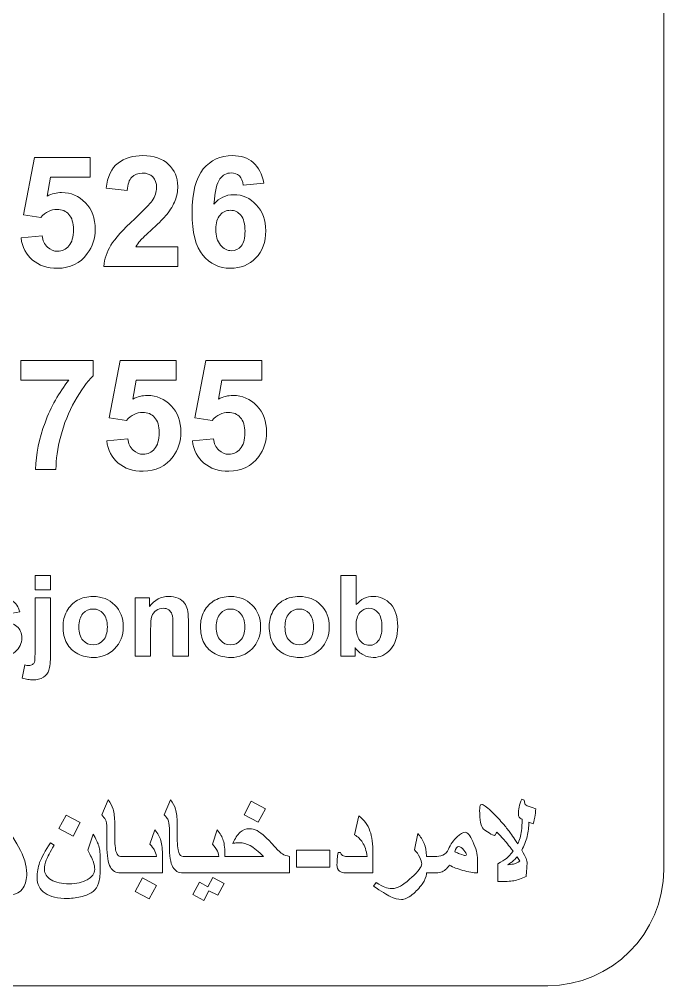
# Model space of a CAD drawing. Header units: millimetres. Extents: x -171.7 to -121.7, y -138.5 to -88.5.
# Drawn here: x -138.34 to -121.66, y -138.5 to -113.5 of the extents above; entities that cross this region are included whole.
import ezdxf

# ---------------------------------------------------------------- set-up
doc = ezdxf.new("R2010")
doc.units = ezdxf.units.MM
doc.header["$MEASUREMENT"] = 0
doc.layers.add('Layer 1', color=7, linetype='Continuous')

msp = doc.modelspace()

# ---------------------------------------------------------------- linework, layer by layer
at = {"layer": 'Layer 1', "color": 250, "lineweight": 18}
msp.add_open_spline([(-168.6577, -88.5016), (-168.6577, -88.5016), (-124.6578, -88.5016), (-124.6578, -88.5016), (-123.0078, -88.5016), (-121.6578, -89.8517), (-121.6578, -91.5016), (-121.6578, -91.5016), (-121.6578, -135.5016), (-121.6578, -135.5016), (-121.6578, -137.1515), (-123.0078, -138.5016), (-124.6578, -138.5016), (-124.6578, -138.5016), (-168.6577, -138.5016), (-168.6577, -138.5016), (-170.3078, -138.5016), (-171.6578, -137.1515), (-171.6578, -135.5016), (-171.6578, -135.5016), (-171.6578, -91.5016), (-171.6578, -91.5016), (-171.6578, -89.8517), (-170.3078, -88.5016), (-168.6577, -88.5016)], degree=3, knots=[0, 0, 0, 0, 0.125, 0.125, 0.125, 0.25, 0.25, 0.25, 0.375, 0.375, 0.375, 0.5, 0.5, 0.5, 0.625, 0.625, 0.625, 0.75, 0.75, 0.75, 0.875, 0.875, 0.875, 1, 1, 1, 1], dxfattribs=at)
at = {"layer": 'Layer 1', "color": 250, "lineweight": 9}
for points, knots in [([(-138.2936, -119.158), (-138.2936, -119.158), (-137.7487, -119.1017), (-137.7487, -119.1017), (-137.7331, -119.2249), (-137.6869, -119.3227), (-137.6103, -119.395), (-137.5336, -119.4668), (-137.4453, -119.5029), (-137.3455, -119.5029), (-137.2314, -119.5028), (-137.1348, -119.4564), (-137.0556, -119.3637), (-136.9764, -119.2707), (-136.9367, -119.1308), (-136.9367, -118.9441), (-136.9367, -118.7686), (-136.976, -118.6375), (-137.0544, -118.5499), (-137.1329, -118.4619), (-137.2351, -118.4184), (-137.3611, -118.4184), (-137.518, -118.4184), (-137.659, -118.4878), (-137.7836, -118.6265), (-137.7836, -118.6265), (-138.2275, -118.5622), (-138.2275, -118.5622), (-138.2275, -118.5622), (-137.9471, -117.0766), (-137.9471, -117.0766), (-137.9471, -117.0766), (-136.5003, -117.0766), (-136.5003, -117.0766), (-136.5003, -117.0766), (-136.5003, -117.589), (-136.5003, -117.589), (-136.5003, -117.589), (-137.5326, -117.589), (-137.5326, -117.589), (-137.5326, -117.589), (-137.618, -118.0735), (-137.618, -118.0735), (-137.4962, -118.0126), (-137.3716, -117.982), (-137.2441, -117.982), (-137.0014, -117.982), (-136.7957, -118.0703), (-136.6268, -118.2469), (-136.4583, -118.4234), (-136.3739, -118.6527), (-136.3739, -118.9343), (-136.3739, -119.1693), (-136.4419, -119.379), (-136.5782, -119.5631), (-136.7638, -119.8149), (-137.0217, -119.9411), (-137.3513, -119.9411), (-137.615, -119.9411), (-137.8297, -119.8702), (-137.9957, -119.7288), (-138.1621, -119.5871), (-138.2614, -119.3971), (-138.2936, -119.158)], [0, 0, 0, 0, 0.047619, 0.047619, 0.047619, 0.0952381, 0.0952381, 0.0952381, 0.1428571, 0.1428571, 0.1428571, 0.1904762, 0.1904762, 0.1904762, 0.2380952, 0.2380952, 0.2380952, 0.2857143, 0.2857143, 0.2857143, 0.3333333, 0.3333333, 0.3333333, 0.3809524, 0.3809524, 0.3809524, 0.4285714, 0.4285714, 0.4285714, 0.4761905, 0.4761905, 0.4761905, 0.5238095, 0.5238095, 0.5238095, 0.5714286, 0.5714286, 0.5714286, 0.6190476, 0.6190476, 0.6190476, 0.6666667, 0.6666667, 0.6666667, 0.7142857, 0.7142857, 0.7142857, 0.7619048, 0.7619048, 0.7619048, 0.8095238, 0.8095238, 0.8095238, 0.8571429, 0.8571429, 0.8571429, 0.9047619, 0.9047619, 0.9047619, 0.952381, 0.952381, 0.952381, 1, 1, 1, 1]), ([(-134.2356, -119.384), (-134.2356, -119.384), (-134.2356, -119.8923), (-134.2356, -119.8923), (-134.2356, -119.8923), (-136.1538, -119.8923), (-136.1538, -119.8923), (-136.1331, -119.7001), (-136.0706, -119.5181), (-135.9667, -119.3463), (-135.8628, -119.1741), (-135.6579, -118.9459), (-135.3513, -118.6618), (-135.1049, -118.4318), (-134.9534, -118.2763), (-134.8978, -118.1942), (-134.8226, -118.0815), (-134.7849, -117.9697), (-134.7849, -117.8596), (-134.7849, -117.7375), (-134.8176, -117.6438), (-134.8833, -117.5781), (-134.9487, -117.5126), (-135.0391, -117.4796), (-135.1547, -117.4796), (-135.2691, -117.4796), (-135.3599, -117.5141), (-135.4275, -117.5827), (-135.4947, -117.6518), (-135.5339, -117.7659), (-135.5442, -117.9258), (-135.5442, -117.9258), (-136.0895, -117.8713), (-136.0895, -117.8713), (-136.0571, -117.5701), (-135.9551, -117.3539), (-135.7836, -117.2227), (-135.6125, -117.0916), (-135.3981, -117.0261), (-135.1413, -117.0261), (-134.8593, -117.0261), (-134.6381, -117.1021), (-134.4772, -117.254), (-134.3161, -117.4058), (-134.2356, -117.5948), (-134.2356, -117.8203), (-134.2356, -117.949), (-134.2588, -118.0714), (-134.3049, -118.1877), (-134.351, -118.3035), (-134.4241, -118.4252), (-134.524, -118.5528), (-134.5901, -118.6371), (-134.7097, -118.7584), (-134.8822, -118.9169), (-135.0547, -119.0753), (-135.1642, -119.1802), (-135.2103, -119.2322), (-135.2564, -119.2841), (-135.2938, -119.3347), (-135.3222, -119.384), (-135.3222, -119.384), (-134.2356, -119.384), (-134.2356, -119.384)], [0, 0, 0, 0, 0.047619, 0.047619, 0.047619, 0.0952381, 0.0952381, 0.0952381, 0.1428571, 0.1428571, 0.1428571, 0.1904762, 0.1904762, 0.1904762, 0.2380952, 0.2380952, 0.2380952, 0.2857143, 0.2857143, 0.2857143, 0.3333333, 0.3333333, 0.3333333, 0.3809524, 0.3809524, 0.3809524, 0.4285714, 0.4285714, 0.4285714, 0.4761905, 0.4761905, 0.4761905, 0.5238095, 0.5238095, 0.5238095, 0.5714286, 0.5714286, 0.5714286, 0.6190476, 0.6190476, 0.6190476, 0.6666667, 0.6666667, 0.6666667, 0.7142857, 0.7142857, 0.7142857, 0.7619048, 0.7619048, 0.7619048, 0.8095238, 0.8095238, 0.8095238, 0.8571429, 0.8571429, 0.8571429, 0.9047619, 0.9047619, 0.9047619, 0.952381, 0.952381, 0.952381, 1, 1, 1, 1]), ([(-132.0116, -117.7368), (-132.0116, -117.7368), (-132.5414, -117.7953), (-132.5414, -117.7953), (-132.5545, -117.6863), (-132.5883, -117.6056), (-132.6427, -117.5537), (-132.6973, -117.5017), (-132.7681, -117.4759), (-132.855, -117.4759), (-132.9705, -117.4759), (-133.0683, -117.5279), (-133.1481, -117.6315), (-133.2277, -117.7353), (-133.2782, -117.9515), (-133.2989, -118.2799), (-133.1626, -118.119), (-132.9934, -118.0387), (-132.7907, -118.0387), (-132.5621, -118.0387), (-132.3665, -118.1255), (-132.2036, -118.2995), (-132.0407, -118.4736), (-131.9596, -118.6981), (-131.9596, -118.9732), (-131.9595, -119.2653), (-132.0447, -119.4995), (-132.2163, -119.6762), (-132.3877, -119.8527), (-132.6075, -119.9411), (-132.8764, -119.9411), (-133.1645, -119.9411), (-133.4014, -119.8291), (-133.587, -119.605), (-133.7727, -119.3812), (-133.8656, -119.0142), (-133.8656, -118.5041), (-133.8656, -117.9809), (-133.769, -117.6038), (-133.5754, -117.3728), (-133.3821, -117.1417), (-133.1307, -117.0261), (-132.8219, -117.0261), (-132.605, -117.0261), (-132.4255, -117.0869), (-132.2835, -117.2083), (-132.1415, -117.3295), (-132.051, -117.5057), (-132.0116, -117.7368)], [0, 0, 0, 0, 0.0625, 0.0625, 0.0625, 0.125, 0.125, 0.125, 0.1875, 0.1875, 0.1875, 0.25, 0.25, 0.25, 0.3125, 0.3125, 0.3125, 0.375, 0.375, 0.375, 0.4375, 0.4375, 0.4375, 0.5, 0.5, 0.5, 0.5625, 0.5625, 0.5625, 0.625, 0.625, 0.625, 0.6875, 0.6875, 0.6875, 0.75, 0.75, 0.75, 0.8125, 0.8125, 0.8125, 0.875, 0.875, 0.875, 0.9375, 0.9375, 0.9375, 1, 1, 1, 1]), ([(-133.2521, -118.9303), (-133.2521, -119.1083), (-133.2114, -119.2456), (-133.1296, -119.3423), (-133.0479, -119.4389), (-132.9541, -119.4872), (-132.8491, -119.4872), (-132.7478, -119.4872), (-132.6635, -119.4476), (-132.5959, -119.3684), (-132.5283, -119.2892), (-132.4949, -119.1595), (-132.4949, -118.979), (-132.4949, -118.7933), (-132.5313, -118.6574), (-132.6039, -118.571), (-132.6766, -118.4848), (-132.7674, -118.4417), (-132.8764, -118.4417), (-132.9814, -118.4416), (-133.0704, -118.483), (-133.1431, -118.5652), (-133.2157, -118.6476), (-133.2521, -118.7693), (-133.2521, -118.9303)], [0, 0, 0, 0, 0.125, 0.125, 0.125, 0.25, 0.25, 0.25, 0.375, 0.375, 0.375, 0.5, 0.5, 0.5, 0.625, 0.625, 0.625, 0.75, 0.75, 0.75, 0.875, 0.875, 0.875, 1, 1, 1, 1]), ([(-138.3017, -122.8362), (-138.3017, -122.8362), (-138.3017, -122.328), (-138.3017, -122.328), (-138.3017, -122.328), (-136.4303, -122.328), (-136.4303, -122.328), (-136.4303, -122.328), (-136.4303, -122.725), (-136.4303, -122.725), (-136.5847, -122.8769), (-136.7421, -123.0953), (-136.9015, -123.3794), (-137.0614, -123.6638), (-137.1831, -123.9657), (-137.2666, -124.2858), (-137.3505, -124.6058), (-137.3916, -124.8918), (-137.3902, -125.1436), (-137.3902, -125.1436), (-137.918, -125.1436), (-137.918, -125.1436), (-137.9089, -124.749), (-137.8276, -124.3465), (-137.6736, -123.9363), (-137.5198, -123.5262), (-137.3143, -123.1595), (-137.0574, -122.8362), (-137.0574, -122.8362), (-138.3017, -122.8362), (-138.3017, -122.8362)], [0, 0, 0, 0, 0.1, 0.1, 0.1, 0.2, 0.2, 0.2, 0.3, 0.3, 0.3, 0.4, 0.4, 0.4, 0.5, 0.5, 0.5, 0.6, 0.6, 0.6, 0.7, 0.7, 0.7, 0.8, 0.8, 0.8, 0.9, 0.9, 0.9, 1, 1, 1, 1]), ([(-136.0757, -124.4094), (-136.0757, -124.4094), (-135.5307, -124.353), (-135.5307, -124.353), (-135.5151, -124.4762), (-135.469, -124.5739), (-135.3923, -124.6462), (-135.3156, -124.7181), (-135.2274, -124.7541), (-135.1274, -124.7541), (-135.0134, -124.7541), (-134.9167, -124.7076), (-134.8375, -124.6149), (-134.7583, -124.5219), (-134.7188, -124.3821), (-134.7188, -124.1953), (-134.7188, -124.0198), (-134.758, -123.8887), (-134.8364, -123.8011), (-134.9149, -123.7133), (-135.017, -123.6696), (-135.143, -123.6696), (-135.3, -123.6696), (-135.4409, -123.739), (-135.5656, -123.8778), (-135.5656, -123.8778), (-136.0095, -123.8134), (-136.0095, -123.8134), (-136.0095, -123.8134), (-135.729, -122.328), (-135.729, -122.328), (-135.729, -122.328), (-134.2824, -122.328), (-134.2824, -122.328), (-134.2824, -122.328), (-134.2824, -122.8402), (-134.2824, -122.8402), (-134.2824, -122.8402), (-135.3146, -122.8402), (-135.3146, -122.8402), (-135.3146, -122.8402), (-135.3999, -123.3249), (-135.3999, -123.3249), (-135.2782, -123.2638), (-135.1537, -123.2333), (-135.0261, -123.2333), (-134.7834, -123.2333), (-134.5778, -123.3216), (-134.4088, -123.4981), (-134.2403, -123.6748), (-134.1559, -123.9039), (-134.1559, -124.1855), (-134.1559, -124.4205), (-134.2238, -124.6302), (-134.3601, -124.8144), (-134.5458, -125.0662), (-134.8038, -125.1923), (-135.1333, -125.1923), (-135.3971, -125.1923), (-135.6118, -125.1214), (-135.7778, -124.9801), (-135.9442, -124.8384), (-136.0434, -124.6484), (-136.0757, -124.4094)], [0, 0, 0, 0, 0.047619, 0.047619, 0.047619, 0.0952381, 0.0952381, 0.0952381, 0.1428571, 0.1428571, 0.1428571, 0.1904762, 0.1904762, 0.1904762, 0.2380952, 0.2380952, 0.2380952, 0.2857143, 0.2857143, 0.2857143, 0.3333333, 0.3333333, 0.3333333, 0.3809524, 0.3809524, 0.3809524, 0.4285714, 0.4285714, 0.4285714, 0.4761905, 0.4761905, 0.4761905, 0.5238095, 0.5238095, 0.5238095, 0.5714286, 0.5714286, 0.5714286, 0.6190476, 0.6190476, 0.6190476, 0.6666667, 0.6666667, 0.6666667, 0.7142857, 0.7142857, 0.7142857, 0.7619048, 0.7619048, 0.7619048, 0.8095238, 0.8095238, 0.8095238, 0.8571429, 0.8571429, 0.8571429, 0.9047619, 0.9047619, 0.9047619, 0.952381, 0.952381, 0.952381, 1, 1, 1, 1]), ([(-133.8577, -124.4094), (-133.8577, -124.4094), (-133.3127, -124.353), (-133.3127, -124.353), (-133.2971, -124.4762), (-133.251, -124.5739), (-133.1742, -124.6462), (-133.0977, -124.7181), (-133.0094, -124.7541), (-132.9094, -124.7541), (-132.7953, -124.7541), (-132.6987, -124.7076), (-132.6195, -124.6149), (-132.5403, -124.5219), (-132.5007, -124.3821), (-132.5007, -124.1953), (-132.5007, -124.0198), (-132.54, -123.8887), (-132.6185, -123.8011), (-132.6969, -123.7133), (-132.799, -123.6696), (-132.925, -123.6696), (-133.0821, -123.6696), (-133.223, -123.739), (-133.3476, -123.8778), (-133.3476, -123.8778), (-133.7916, -123.8134), (-133.7916, -123.8134), (-133.7916, -123.8134), (-133.5111, -122.328), (-133.5111, -122.328), (-133.5111, -122.328), (-132.0644, -122.328), (-132.0644, -122.328), (-132.0644, -122.328), (-132.0644, -122.8402), (-132.0644, -122.8402), (-132.0644, -122.8402), (-133.0966, -122.8402), (-133.0966, -122.8402), (-133.0966, -122.8402), (-133.1819, -123.3249), (-133.1819, -123.3249), (-133.0602, -123.2638), (-132.9356, -123.2333), (-132.8081, -123.2333), (-132.5653, -123.2333), (-132.3598, -123.3216), (-132.191, -123.4981), (-132.0224, -123.6748), (-131.938, -123.9039), (-131.938, -124.1855), (-131.938, -124.4205), (-132.0061, -124.6302), (-132.1422, -124.8144), (-132.3278, -125.0662), (-132.5858, -125.1923), (-132.9152, -125.1923), (-133.179, -125.1923), (-133.3938, -125.1214), (-133.5598, -124.9801), (-133.7262, -124.8384), (-133.8253, -124.6484), (-133.8577, -124.4094)], [0, 0, 0, 0, 0.047619, 0.047619, 0.047619, 0.0952381, 0.0952381, 0.0952381, 0.1428571, 0.1428571, 0.1428571, 0.1904762, 0.1904762, 0.1904762, 0.2380952, 0.2380952, 0.2380952, 0.2857143, 0.2857143, 0.2857143, 0.3333333, 0.3333333, 0.3333333, 0.3809524, 0.3809524, 0.3809524, 0.4285714, 0.4285714, 0.4285714, 0.4761905, 0.4761905, 0.4761905, 0.5238095, 0.5238095, 0.5238095, 0.5714286, 0.5714286, 0.5714286, 0.6190476, 0.6190476, 0.6190476, 0.6666667, 0.6666667, 0.6666667, 0.7142857, 0.7142857, 0.7142857, 0.7619048, 0.7619048, 0.7619048, 0.8095238, 0.8095238, 0.8095238, 0.8571429, 0.8571429, 0.8571429, 0.9047619, 0.9047619, 0.9047619, 0.952381, 0.952381, 0.952381, 1, 1, 1, 1]), ([(-137.9322, -128.2624), (-137.9322, -128.2624), (-137.9322, -127.8923), (-137.9322, -127.8923), (-137.9322, -127.8923), (-137.5329, -127.8923), (-137.5329, -127.8923), (-137.5329, -127.8923), (-137.5329, -128.2624), (-137.5329, -128.2624), (-137.5329, -128.2624), (-137.9322, -128.2624), (-137.9322, -128.2624)], [0, 0, 0, 0, 0.25, 0.25, 0.25, 0.5, 0.5, 0.5, 0.75, 0.75, 0.75, 1, 1, 1, 1]), ([(-130.0178, -129.977), (-130.0178, -129.977), (-130.0178, -127.8923), (-130.0178, -127.8923), (-130.0178, -127.8923), (-129.618, -127.8923), (-129.618, -127.8923), (-129.618, -127.8923), (-129.618, -128.6429), (-129.618, -128.6429), (-129.4947, -128.5029), (-129.3487, -128.433), (-129.18, -128.433), (-128.9962, -128.433), (-128.8441, -128.4994), (-128.7237, -128.6325), (-128.6036, -128.7657), (-128.5431, -128.957), (-128.5431, -129.2066), (-128.5431, -129.4644), (-128.605, -129.6624), (-128.7273, -129.8018), (-128.8505, -129.9409), (-128.9994, -130.0109), (-129.1746, -130.0109), (-129.2607, -130.0109), (-129.3456, -129.9891), (-129.4301, -129.9463), (-129.5136, -129.903), (-129.5859, -129.8393), (-129.6468, -129.7549), (-129.6468, -129.7549), (-129.6467, -129.977), (-129.6467, -129.977), (-129.6467, -129.977), (-130.0178, -129.977), (-130.0178, -129.977)], [0, 0, 0, 0, 0.0833333, 0.0833333, 0.0833333, 0.1666667, 0.1666667, 0.1666667, 0.25, 0.25, 0.25, 0.3333333, 0.3333333, 0.3333333, 0.4166667, 0.4166667, 0.4166667, 0.5, 0.5, 0.5, 0.5833333, 0.5833333, 0.5833333, 0.6666667, 0.6666667, 0.6666667, 0.75, 0.75, 0.75, 0.8333333, 0.8333333, 0.8333333, 0.9166667, 0.9166667, 0.9166667, 1, 1, 1, 1]), ([(-139.6841, -129.546), (-139.6841, -129.546), (-139.2831, -129.4851), (-139.2831, -129.4851), (-139.2663, -129.5626), (-139.2315, -129.6213), (-139.1796, -129.6615), (-139.1275, -129.7022), (-139.0543, -129.7224), (-138.9604, -129.7224), (-138.8573, -129.7224), (-138.7794, -129.7035), (-138.7273, -129.6656), (-138.6925, -129.639), (-138.6749, -129.6033), (-138.6749, -129.559), (-138.6749, -129.5283), (-138.6841, -129.5035), (-138.703, -129.4837), (-138.723, -129.4647), (-138.7679, -129.4471), (-138.8371, -129.4308), (-139.1592, -129.3596), (-139.3633, -129.2951), (-139.4496, -129.2359), (-139.5691, -129.1543), (-139.6286, -129.0409), (-139.6286, -128.8961), (-139.6286, -128.7657), (-139.5771, -128.6556), (-139.4739, -128.5667), (-139.3703, -128.4772), (-139.2104, -128.433), (-138.993, -128.433), (-138.7868, -128.433), (-138.633, -128.4665), (-138.5325, -128.5337), (-138.4319, -128.6009), (-138.3628, -128.7002), (-138.3249, -128.832), (-138.3249, -128.832), (-138.7017, -128.902), (-138.7017, -128.902), (-138.718, -128.8432), (-138.7484, -128.7982), (-138.7935, -128.767), (-138.8384, -128.7359), (-138.9027, -128.7197), (-138.986, -128.7197), (-139.0914, -128.7197), (-139.1668, -128.735), (-139.2122, -128.7638), (-139.2425, -128.785), (-139.2575, -128.8116), (-139.2575, -128.845), (-139.2575, -128.8736), (-139.2443, -128.8979), (-139.2178, -128.9177), (-139.1817, -128.9439), (-139.0574, -128.9814), (-138.8445, -129.0302), (-138.6321, -129.078), (-138.4831, -129.1375), (-138.3989, -129.2075), (-138.3156, -129.2789), (-138.2738, -129.3776), (-138.2738, -129.5049), (-138.2738, -129.6431), (-138.3315, -129.7622), (-138.4474, -129.862), (-138.5629, -129.9613), (-138.734, -130.0109), (-138.9604, -130.0109), (-139.1663, -130.0109), (-139.3289, -129.9693), (-139.4489, -129.8858), (-139.5686, -129.8024), (-139.6472, -129.689), (-139.6841, -129.546)], [0, 0, 0, 0, 0.0384615, 0.0384615, 0.0384615, 0.0769231, 0.0769231, 0.0769231, 0.1153846, 0.1153846, 0.1153846, 0.1538462, 0.1538462, 0.1538462, 0.1923077, 0.1923077, 0.1923077, 0.2307692, 0.2307692, 0.2307692, 0.2692308, 0.2692308, 0.2692308, 0.3076923, 0.3076923, 0.3076923, 0.3461538, 0.3461538, 0.3461538, 0.3846154, 0.3846154, 0.3846154, 0.4230769, 0.4230769, 0.4230769, 0.4615385, 0.4615385, 0.4615385, 0.5, 0.5, 0.5, 0.5384615, 0.5384615, 0.5384615, 0.5769231, 0.5769231, 0.5769231, 0.6153846, 0.6153846, 0.6153846, 0.6538462, 0.6538462, 0.6538462, 0.6923077, 0.6923077, 0.6923077, 0.7307692, 0.7307692, 0.7307692, 0.7692308, 0.7692308, 0.7692308, 0.8076923, 0.8076923, 0.8076923, 0.8461538, 0.8461538, 0.8461538, 0.8846154, 0.8846154, 0.8846154, 0.9230769, 0.9230769, 0.9230769, 0.9615385, 0.9615385, 0.9615385, 1, 1, 1, 1]), ([(-137.5329, -128.4669), (-137.5329, -128.4669), (-137.5329, -129.93), (-137.5329, -129.93), (-137.5329, -130.1223), (-137.5452, -130.2582), (-137.5704, -130.3371), (-137.5955, -130.4162), (-137.644, -130.4784), (-137.7154, -130.5226), (-137.7871, -130.5673), (-137.8785, -130.5894), (-137.989, -130.5894), (-138.0292, -130.5894), (-138.0719, -130.5858), (-138.1177, -130.579), (-138.1635, -130.5719), (-138.2134, -130.561), (-138.2663, -130.5471), (-138.2663, -130.5471), (-138.1967, -130.2053), (-138.1967, -130.2053), (-138.1777, -130.2094), (-138.1601, -130.2126), (-138.1433, -130.2148), (-138.1271, -130.2175), (-138.1116, -130.2184), (-138.0971, -130.2184), (-138.0564, -130.2184), (-138.0231, -130.2094), (-137.9971, -130.1923), (-137.971, -130.1746), (-137.9538, -130.1534), (-137.945, -130.1286), (-137.9366, -130.1043), (-137.9322, -130.0302), (-137.9322, -129.907), (-137.9322, -129.907), (-137.9322, -128.4669), (-137.9322, -128.4669), (-137.9322, -128.4669), (-137.5329, -128.4669), (-137.5329, -128.4669)], [0, 0, 0, 0, 0.0714286, 0.0714286, 0.0714286, 0.1428571, 0.1428571, 0.1428571, 0.2142857, 0.2142857, 0.2142857, 0.2857143, 0.2857143, 0.2857143, 0.3571429, 0.3571429, 0.3571429, 0.4285714, 0.4285714, 0.4285714, 0.5, 0.5, 0.5, 0.5714286, 0.5714286, 0.5714286, 0.6428571, 0.6428571, 0.6428571, 0.7142857, 0.7142857, 0.7142857, 0.7857143, 0.7857143, 0.7857143, 0.8571429, 0.8571429, 0.8571429, 0.9285714, 0.9285714, 0.9285714, 1, 1, 1, 1]), ([(-137.2072, -129.2007), (-137.2072, -129.068), (-137.1746, -128.9395), (-137.1094, -128.8148), (-137.0441, -128.6911), (-136.9511, -128.5965), (-136.8312, -128.5305), (-136.7114, -128.4655), (-136.5774, -128.433), (-136.4298, -128.433), (-136.2014, -128.433), (-136.0141, -128.507), (-135.8683, -128.6556), (-135.7223, -128.8036), (-135.6491, -128.9909), (-135.6491, -129.2175), (-135.6491, -129.4462), (-135.7228, -129.6353), (-135.8705, -129.7856), (-136.0176, -129.9359), (-136.2032, -130.0109), (-136.4267, -130.0109), (-136.565, -130.0109), (-136.6973, -129.9793), (-136.8229, -129.9174), (-136.9484, -129.8547), (-137.0441, -129.7631), (-137.1094, -129.6417), (-137.1746, -129.5212), (-137.2072, -129.374), (-137.2072, -129.2007)], [0, 0, 0, 0, 0.1, 0.1, 0.1, 0.2, 0.2, 0.2, 0.3, 0.3, 0.3, 0.4, 0.4, 0.4, 0.5, 0.5, 0.5, 0.6, 0.6, 0.6, 0.7, 0.7, 0.7, 0.8, 0.8, 0.8, 0.9, 0.9, 0.9, 1, 1, 1, 1]), ([(-133.9629, -129.977), (-133.9629, -129.977), (-134.3623, -129.977), (-134.3623, -129.977), (-134.3623, -129.977), (-134.3623, -129.2066), (-134.3623, -129.2066), (-134.3623, -129.0432), (-134.3706, -128.9377), (-134.3878, -128.8898), (-134.405, -128.842), (-134.4328, -128.8049), (-134.4711, -128.7783), (-134.5094, -128.7516), (-134.5557, -128.7381), (-134.6094, -128.7381), (-134.6786, -128.7381), (-134.7408, -128.757), (-134.796, -128.795), (-134.851, -128.8329), (-134.8884, -128.8834), (-134.9088, -128.9457), (-134.9294, -129.0084), (-134.9396, -129.1244), (-134.9396, -129.2928), (-134.9396, -129.2928), (-134.9396, -129.977), (-134.9396, -129.977), (-134.9396, -129.977), (-135.3389, -129.977), (-135.3389, -129.977), (-135.3389, -129.977), (-135.3389, -128.4669), (-135.3389, -128.4669), (-135.3389, -128.4669), (-134.9678, -128.4669), (-134.9678, -128.4669), (-134.9678, -128.4669), (-134.9678, -128.6884), (-134.9678, -128.6884), (-134.836, -128.5179), (-134.6703, -128.433), (-134.4702, -128.433), (-134.3821, -128.433), (-134.3014, -128.4488), (-134.2287, -128.4804), (-134.1555, -128.512), (-134.1004, -128.5526), (-134.063, -128.6022), (-134.0255, -128.651), (-133.9994, -128.707), (-133.985, -128.7697), (-133.9699, -128.832), (-133.9629, -128.9218), (-133.9629, -129.0382), (-133.9629, -129.0382), (-133.9629, -129.977), (-133.9629, -129.977)], [0, 0, 0, 0, 0.0526316, 0.0526316, 0.0526316, 0.1052632, 0.1052632, 0.1052632, 0.1578947, 0.1578947, 0.1578947, 0.2105263, 0.2105263, 0.2105263, 0.2631579, 0.2631579, 0.2631579, 0.3157895, 0.3157895, 0.3157895, 0.3684211, 0.3684211, 0.3684211, 0.4210526, 0.4210526, 0.4210526, 0.4736842, 0.4736842, 0.4736842, 0.5263158, 0.5263158, 0.5263158, 0.5789474, 0.5789474, 0.5789474, 0.6315789, 0.6315789, 0.6315789, 0.6842105, 0.6842105, 0.6842105, 0.7368421, 0.7368421, 0.7368421, 0.7894737, 0.7894737, 0.7894737, 0.8421053, 0.8421053, 0.8421053, 0.8947368, 0.8947368, 0.8947368, 0.9473684, 0.9473684, 0.9473684, 1, 1, 1, 1]), ([(-133.6499, -129.2007), (-133.6499, -129.068), (-133.6174, -128.9395), (-133.5522, -128.8148), (-133.4869, -128.6911), (-133.3939, -128.5965), (-133.2741, -128.5305), (-133.1542, -128.4655), (-133.0201, -128.433), (-132.8725, -128.433), (-132.6442, -128.433), (-132.457, -128.507), (-132.311, -128.6556), (-132.1651, -128.8036), (-132.092, -128.9909), (-132.092, -129.2175), (-132.092, -129.4462), (-132.1655, -129.6353), (-132.3132, -129.7856), (-132.4604, -129.9359), (-132.6459, -130.0109), (-132.8694, -130.0109), (-133.0078, -130.0109), (-133.1401, -129.9793), (-133.2656, -129.9174), (-133.3912, -129.8547), (-133.4869, -129.7631), (-133.5522, -129.6417), (-133.6173, -129.5212), (-133.6499, -129.374), (-133.6499, -129.2007)], [0, 0, 0, 0, 0.1, 0.1, 0.1, 0.2, 0.2, 0.2, 0.3, 0.3, 0.3, 0.4, 0.4, 0.4, 0.5, 0.5, 0.5, 0.6, 0.6, 0.6, 0.7, 0.7, 0.7, 0.8, 0.8, 0.8, 0.9, 0.9, 0.9, 1, 1, 1, 1]), ([(-131.8712, -129.2007), (-131.8712, -129.068), (-131.8385, -128.9395), (-131.7733, -128.8148), (-131.708, -128.6911), (-131.615, -128.5965), (-131.4952, -128.5305), (-131.3753, -128.4655), (-131.2413, -128.433), (-131.0937, -128.433), (-130.8653, -128.433), (-130.678, -128.507), (-130.5322, -128.6556), (-130.3862, -128.8036), (-130.3132, -128.9909), (-130.3132, -129.2175), (-130.3132, -129.4462), (-130.3867, -129.6353), (-130.5344, -129.7856), (-130.6816, -129.9359), (-130.8671, -130.0109), (-131.0906, -130.0109), (-131.2289, -130.0109), (-131.3612, -129.9793), (-131.4868, -129.9174), (-131.6125, -129.8547), (-131.708, -129.7631), (-131.7733, -129.6417), (-131.8385, -129.5212), (-131.8712, -129.374), (-131.8712, -129.2007)], [0, 0, 0, 0, 0.1, 0.1, 0.1, 0.2, 0.2, 0.2, 0.3, 0.3, 0.3, 0.4, 0.4, 0.4, 0.5, 0.5, 0.5, 0.6, 0.6, 0.6, 0.7, 0.7, 0.7, 0.8, 0.8, 0.8, 0.9, 0.9, 0.9, 1, 1, 1, 1]), ([(-129.6207, -129.1889), (-129.6207, -129.3456), (-129.5965, -129.4612), (-129.5471, -129.536), (-129.4779, -129.6421), (-129.3858, -129.6954), (-129.2712, -129.6954), (-129.1832, -129.6954), (-129.1082, -129.6579), (-129.0459, -129.5826), (-128.9836, -129.5072), (-128.9525, -129.388), (-128.9525, -129.226), (-128.9525, -129.0536), (-128.9837, -128.9291), (-129.0464, -128.8527), (-129.1091, -128.7765), (-129.1894, -128.7381), (-129.2865, -128.7381), (-129.3826, -128.7381), (-129.462, -128.7756), (-129.5255, -128.85), (-129.589, -128.9245), (-129.6207, -129.0373), (-129.6207, -129.1889)], [0, 0, 0, 0, 0.125, 0.125, 0.125, 0.25, 0.25, 0.25, 0.375, 0.375, 0.375, 0.5, 0.5, 0.5, 0.625, 0.625, 0.625, 0.75, 0.75, 0.75, 0.875, 0.875, 0.875, 1, 1, 1, 1]), ([(-136.7977, -129.2219), (-136.7977, -129.3717), (-136.7625, -129.4864), (-136.6911, -129.5658), (-136.6201, -129.6453), (-136.5325, -129.6854), (-136.4284, -129.6854), (-136.324, -129.6854), (-136.2367, -129.6453), (-136.1661, -129.5658), (-136.0952, -129.4864), (-136.0599, -129.3708), (-136.0599, -129.2192), (-136.0599, -129.0712), (-136.0952, -128.9575), (-136.1661, -128.8775), (-136.2367, -128.7982), (-136.324, -128.7579), (-136.4284, -128.7579), (-136.5324, -128.7579), (-136.6201, -128.7982), (-136.6911, -128.8775), (-136.7624, -128.9575), (-136.7977, -129.0721), (-136.7977, -129.2219)], [0, 0, 0, 0, 0.125, 0.125, 0.125, 0.25, 0.25, 0.25, 0.375, 0.375, 0.375, 0.5, 0.5, 0.5, 0.625, 0.625, 0.625, 0.75, 0.75, 0.75, 0.875, 0.875, 0.875, 1, 1, 1, 1]), ([(-133.2405, -129.2219), (-133.2405, -129.3717), (-133.2052, -129.4864), (-133.1338, -129.5658), (-133.063, -129.6453), (-132.9752, -129.6854), (-132.8712, -129.6854), (-132.7667, -129.6854), (-132.6794, -129.6453), (-132.6089, -129.5658), (-132.5379, -129.4864), (-132.5028, -129.3708), (-132.5028, -129.2192), (-132.5028, -129.0712), (-132.5381, -128.9575), (-132.6089, -128.8775), (-132.6794, -128.7982), (-132.7667, -128.7579), (-132.8712, -128.7579), (-132.9752, -128.7579), (-133.063, -128.7982), (-133.1338, -128.8775), (-133.2052, -128.9575), (-133.2405, -129.0721), (-133.2405, -129.2219)], [0, 0, 0, 0, 0.125, 0.125, 0.125, 0.25, 0.25, 0.25, 0.375, 0.375, 0.375, 0.5, 0.5, 0.5, 0.625, 0.625, 0.625, 0.75, 0.75, 0.75, 0.875, 0.875, 0.875, 1, 1, 1, 1]), ([(-131.4616, -129.2219), (-131.4616, -129.3717), (-131.4265, -129.4864), (-131.3551, -129.5658), (-131.2841, -129.6453), (-131.1964, -129.6854), (-131.0923, -129.6854), (-130.9879, -129.6854), (-130.9007, -129.6453), (-130.8302, -129.5658), (-130.7592, -129.4864), (-130.7238, -129.3708), (-130.7238, -129.2192), (-130.7238, -129.0712), (-130.7592, -128.9575), (-130.8302, -128.8775), (-130.9007, -128.7982), (-130.9879, -128.7579), (-131.0923, -128.7579), (-131.1964, -128.7579), (-131.2841, -128.7982), (-131.3551, -128.8775), (-131.4265, -128.9575), (-131.4618, -129.0721), (-131.4616, -129.2219)], [0, 0, 0, 0, 0.125, 0.125, 0.125, 0.25, 0.25, 0.25, 0.375, 0.375, 0.375, 0.5, 0.5, 0.5, 0.625, 0.625, 0.625, 0.75, 0.75, 0.75, 0.875, 0.875, 0.875, 1, 1, 1, 1]), ([(-134.6308, -135.5846), (-134.6308, -135.5846), (-135.498, -135.5846), (-135.498, -135.5846), (-135.498, -135.5846), (-135.6073, -135.5846), (-135.6073, -135.5846), (-135.6073, -135.5846), (-135.7166, -135.5846), (-135.7166, -135.5846), (-135.8383, -135.5846), (-135.926, -135.5346), (-135.98, -135.4347), (-136.0404, -135.3246), (-136.0708, -135.1389), (-136.0708, -134.8775), (-136.0708, -134.8775), (-136.0708, -134.4335), (-136.0708, -134.4335), (-136.0708, -134.3322), (-136.0845, -134.2535), (-136.1126, -134.1973), (-136.1264, -134.1709), (-136.1575, -134.1315), (-136.2063, -134.0806), (-136.2063, -134.0806), (-136.0378, -133.6906), (-136.0378, -133.6906), (-135.9774, -133.7738), (-135.9355, -133.856), (-135.9113, -133.9368), (-135.8832, -134.0316), (-135.8694, -134.1523), (-135.8694, -134.2991), (-135.8694, -134.2991), (-135.8694, -134.6065), (-135.8694, -134.6065), (-135.8694, -134.8236), (-135.8548, -134.9744), (-135.8258, -135.0589), (-135.8029, -135.1264), (-135.7663, -135.16), (-135.7166, -135.16), (-135.7166, -135.16), (-135.6073, -135.16), (-135.6073, -135.16), (-135.6073, -135.16), (-135.498, -135.16), (-135.498, -135.16), (-135.498, -135.16), (-134.7868, -135.16), (-134.7868, -135.16), (-134.7979, -135.0893), (-134.8187, -135.0297), (-134.8489, -134.981), (-134.8645, -134.9536), (-134.9012, -134.9071), (-134.9582, -134.8399), (-134.9582, -134.8399), (-134.8334, -134.4693), (-134.8334, -134.4693), (-134.7557, -134.5573), (-134.7021, -134.6502), (-134.6737, -134.747), (-134.6451, -134.8434), (-134.6309, -134.9867), (-134.6309, -135.1773), (-134.6309, -135.1773), (-134.6308, -135.5846), (-134.6308, -135.5846)], [0, 0, 0, 0, 0.0434783, 0.0434783, 0.0434783, 0.0869565, 0.0869565, 0.0869565, 0.1304348, 0.1304348, 0.1304348, 0.173913, 0.173913, 0.173913, 0.2173913, 0.2173913, 0.2173913, 0.2608696, 0.2608696, 0.2608696, 0.3043478, 0.3043478, 0.3043478, 0.3478261, 0.3478261, 0.3478261, 0.3913043, 0.3913043, 0.3913043, 0.4347826, 0.4347826, 0.4347826, 0.4782609, 0.4782609, 0.4782609, 0.5217391, 0.5217391, 0.5217391, 0.5652174, 0.5652174, 0.5652174, 0.6086957, 0.6086957, 0.6086957, 0.6521739, 0.6521739, 0.6521739, 0.6956522, 0.6956522, 0.6956522, 0.7391304, 0.7391304, 0.7391304, 0.7826087, 0.7826087, 0.7826087, 0.826087, 0.826087, 0.826087, 0.8695652, 0.8695652, 0.8695652, 0.9130435, 0.9130435, 0.9130435, 0.9565217, 0.9565217, 0.9565217, 1, 1, 1, 1]), ([(-131.3423, -135.5846), (-131.3423, -135.5846), (-133.0144, -135.5846), (-133.0144, -135.5846), (-133.0144, -135.5846), (-133.1237, -135.5846), (-133.1237, -135.5846), (-133.1237, -135.5846), (-133.8816, -135.5846), (-133.8816, -135.5846), (-133.8816, -135.5846), (-133.9909, -135.5846), (-133.9909, -135.5846), (-133.9909, -135.5846), (-134.1001, -135.5846), (-134.1001, -135.5846), (-134.2219, -135.5846), (-134.3095, -135.5346), (-134.3636, -135.4347), (-134.424, -135.3246), (-134.4543, -135.1389), (-134.4543, -134.8775), (-134.4543, -134.8775), (-134.4543, -134.4335), (-134.4543, -134.4335), (-134.4543, -134.3322), (-134.4681, -134.2535), (-134.4962, -134.1973), (-134.51, -134.1709), (-134.5411, -134.1315), (-134.5898, -134.0806), (-134.5898, -134.0806), (-134.4215, -133.6906), (-134.4215, -133.6906), (-134.3609, -133.7738), (-134.3191, -133.856), (-134.2949, -133.9368), (-134.2668, -134.0316), (-134.253, -134.1523), (-134.253, -134.2991), (-134.253, -134.2991), (-134.253, -134.6065), (-134.253, -134.6065), (-134.253, -134.8236), (-134.2383, -134.9744), (-134.2094, -135.0589), (-134.1864, -135.1264), (-134.1498, -135.16), (-134.1002, -135.16), (-134.1002, -135.16), (-133.9909, -135.16), (-133.9909, -135.16), (-133.9909, -135.16), (-133.8816, -135.16), (-133.8816, -135.16), (-133.8816, -135.16), (-133.1703, -135.16), (-133.1703, -135.16), (-133.1815, -135.0893), (-133.2023, -135.0297), (-133.2325, -134.981), (-133.248, -134.9536), (-133.2848, -134.9071), (-133.3418, -134.8399), (-133.3418, -134.8399), (-133.217, -134.4693), (-133.217, -134.4693), (-133.1392, -134.5573), (-133.0857, -134.6502), (-133.0573, -134.747), (-133.0295, -134.8404), (-133.0153, -134.9779), (-133.0144, -135.16), (-133.0144, -135.16), (-132.0143, -135.16), (-132.0143, -135.16), (-132.1404, -135.0301), (-132.257, -134.9363), (-132.364, -134.8793), (-132.4587, -134.8284), (-132.5511, -134.8028), (-132.6417, -134.8028), (-132.6685, -134.8028), (-132.6932, -134.8042), (-132.7155, -134.8068), (-132.7381, -134.8094), (-132.7704, -134.8156), (-132.8132, -134.8245), (-132.7562, -134.6936), (-132.6922, -134.5972), (-132.6219, -134.5344), (-132.552, -134.472), (-132.4721, -134.441), (-132.3826, -134.441), (-132.3139, -134.441), (-132.2478, -134.4574), (-132.1844, -134.4905), (-132.1209, -134.5241), (-132.0497, -134.5777), (-131.9707, -134.6515), (-131.9084, -134.7099), (-131.8199, -134.801), (-131.7056, -134.9249), (-131.6277, -135.012), (-131.5682, -135.0685), (-131.5271, -135.0946), (-131.4857, -135.1207), (-131.4244, -135.1424), (-131.3423, -135.16), (-131.3423, -135.16), (-131.3423, -135.5846), (-131.3423, -135.5846)], [0, 0, 0, 0, 0.027027, 0.027027, 0.027027, 0.0540541, 0.0540541, 0.0540541, 0.0810811, 0.0810811, 0.0810811, 0.1081081, 0.1081081, 0.1081081, 0.1351351, 0.1351351, 0.1351351, 0.1621622, 0.1621622, 0.1621622, 0.1891892, 0.1891892, 0.1891892, 0.2162162, 0.2162162, 0.2162162, 0.2432432, 0.2432432, 0.2432432, 0.2702703, 0.2702703, 0.2702703, 0.2972973, 0.2972973, 0.2972973, 0.3243243, 0.3243243, 0.3243243, 0.3513514, 0.3513514, 0.3513514, 0.3783784, 0.3783784, 0.3783784, 0.4054054, 0.4054054, 0.4054054, 0.4324324, 0.4324324, 0.4324324, 0.4594595, 0.4594595, 0.4594595, 0.4864865, 0.4864865, 0.4864865, 0.5135135, 0.5135135, 0.5135135, 0.5405405, 0.5405405, 0.5405405, 0.5675676, 0.5675676, 0.5675676, 0.5945946, 0.5945946, 0.5945946, 0.6216216, 0.6216216, 0.6216216, 0.6486486, 0.6486486, 0.6486486, 0.6756757, 0.6756757, 0.6756757, 0.7027027, 0.7027027, 0.7027027, 0.7297297, 0.7297297, 0.7297297, 0.7567568, 0.7567568, 0.7567568, 0.7837838, 0.7837838, 0.7837838, 0.8108108, 0.8108108, 0.8108108, 0.8378378, 0.8378378, 0.8378378, 0.8648649, 0.8648649, 0.8648649, 0.8918919, 0.8918919, 0.8918919, 0.9189189, 0.9189189, 0.9189189, 0.9459459, 0.9459459, 0.9459459, 0.972973, 0.972973, 0.972973, 1, 1, 1, 1]), ([(-131.9693, -133.9228), (-131.9693, -133.9228), (-132.1563, -134.2725), (-132.1563, -134.2725), (-132.1563, -134.2725), (-132.5212, -134.0824), (-132.5212, -134.0824), (-132.5212, -134.0824), (-132.3326, -133.7295), (-132.3326, -133.7295), (-132.3326, -133.7295), (-131.9693, -133.9228), (-131.9693, -133.9228)], [0, 0, 0, 0, 0.25, 0.25, 0.25, 0.5, 0.5, 0.5, 0.75, 0.75, 0.75, 1, 1, 1, 1]), ([(-124.9712, -133.9263), (-124.9712, -133.9988), (-124.9783, -134.0722), (-124.9929, -134.1461), (-124.9992, -134.177), (-125.0133, -134.2341), (-125.0363, -134.3163), (-125.0363, -134.3163), (-125.1486, -134.2725), (-125.1486, -134.2725), (-125.1486, -134.3955), (-125.1632, -134.5176), (-125.1928, -134.6387), (-125.2215, -134.7608), (-125.2684, -134.8806), (-125.333, -134.9996), (-125.2756, -135.1021), (-125.2423, -135.1627), (-125.2336, -135.1805), (-125.2082, -135.2282), (-125.196, -135.2715), (-125.196, -135.31), (-125.196, -135.31), (-125.196, -135.3582), (-125.196, -135.3582), (-125.196, -135.3843), (-125.2039, -135.4905), (-125.2207, -135.6766), (-125.3392, -135.7328), (-125.4449, -135.769), (-125.5382, -135.7858), (-125.6311, -135.8022), (-125.7694, -135.8106), (-125.9535, -135.8106), (-125.9535, -135.8106), (-125.9535, -135.349), (-125.9535, -135.349), (-125.8487, -135.2949), (-125.7735, -135.2494), (-125.7283, -135.2123), (-125.6832, -135.1756), (-125.6239, -135.1119), (-125.551, -135.0217), (-125.6699, -134.8717), (-125.7562, -134.7657), (-125.8102, -134.7046), (-125.8539, -134.6551), (-125.9101, -134.5972), (-125.9787, -134.5313), (-125.9955, -134.5657), (-126.0074, -134.5883), (-126.0154, -134.5993), (-126.0233, -134.6104), (-126.0308, -134.6158), (-126.0383, -134.6158), (-126.0627, -134.6158), (-126.11, -134.5944), (-126.1785, -134.5516), (-126.24, -134.5131), (-126.2869, -134.4791), (-126.3205, -134.449), (-126.3536, -134.4185), (-126.3788, -134.3619), (-126.3961, -134.2797), (-126.4129, -134.1965), (-126.4218, -134.0917), (-126.4218, -133.9634), (-126.4218, -133.9073), (-126.4182, -133.8684), (-126.412, -133.8462), (-126.4049, -133.825), (-126.3908, -133.814), (-126.3686, -133.814), (-126.328, -133.814), (-126.2462, -133.8719), (-126.1223, -133.9886), (-126.0163, -134.0881), (-125.9216, -134.1886), (-125.8385, -134.2881), (-125.7726, -134.3602), (-125.7133, -134.4317), (-125.6603, -134.5034), (-125.6129, -134.5666), (-125.5378, -134.6758), (-125.436, -134.8311), (-125.3891, -134.7426), (-125.3569, -134.6299), (-125.3392, -134.4923), (-125.3286, -134.4092), (-125.3237, -134.3096), (-125.3237, -134.1943), (-125.3613, -134.1766), (-125.3865, -134.1593), (-125.3998, -134.142), (-125.4134, -134.1249), (-125.4201, -134.1023), (-125.4201, -134.0727), (-125.4201, -134.0103), (-125.4134, -133.9471), (-125.3998, -133.8821), (-125.3865, -133.818), (-125.3639, -133.7507), (-125.333, -133.6795), (-125.333, -133.6795), (-125.2675, -133.7012), (-125.2675, -133.7012), (-125.2675, -133.7684), (-125.2521, -133.8122), (-125.2207, -133.8339), (-125.196, -133.8516), (-125.1123, -133.8821), (-124.9712, -133.9263)], [0, 0, 0, 0, 0.027027, 0.027027, 0.027027, 0.0540541, 0.0540541, 0.0540541, 0.0810811, 0.0810811, 0.0810811, 0.1081081, 0.1081081, 0.1081081, 0.1351351, 0.1351351, 0.1351351, 0.1621622, 0.1621622, 0.1621622, 0.1891892, 0.1891892, 0.1891892, 0.2162162, 0.2162162, 0.2162162, 0.2432432, 0.2432432, 0.2432432, 0.2702703, 0.2702703, 0.2702703, 0.2972973, 0.2972973, 0.2972973, 0.3243243, 0.3243243, 0.3243243, 0.3513514, 0.3513514, 0.3513514, 0.3783784, 0.3783784, 0.3783784, 0.4054054, 0.4054054, 0.4054054, 0.4324324, 0.4324324, 0.4324324, 0.4594595, 0.4594595, 0.4594595, 0.4864865, 0.4864865, 0.4864865, 0.5135135, 0.5135135, 0.5135135, 0.5405405, 0.5405405, 0.5405405, 0.5675676, 0.5675676, 0.5675676, 0.5945946, 0.5945946, 0.5945946, 0.6216216, 0.6216216, 0.6216216, 0.6486486, 0.6486486, 0.6486486, 0.6756757, 0.6756757, 0.6756757, 0.7027027, 0.7027027, 0.7027027, 0.7297297, 0.7297297, 0.7297297, 0.7567568, 0.7567568, 0.7567568, 0.7837838, 0.7837838, 0.7837838, 0.8108108, 0.8108108, 0.8108108, 0.8378378, 0.8378378, 0.8378378, 0.8648649, 0.8648649, 0.8648649, 0.8918919, 0.8918919, 0.8918919, 0.9189189, 0.9189189, 0.9189189, 0.9459459, 0.9459459, 0.9459459, 0.972973, 0.972973, 0.972973, 1, 1, 1, 1]), ([(-138.1466, -135.5953), (-138.1466, -135.7438), (-138.1773, -135.868), (-138.2386, -135.9667), (-138.3116, -136.0843), (-138.4182, -136.1432), (-138.5585, -136.1432), (-138.6717, -136.1432), (-138.7577, -136.0879), (-138.816, -135.9777), (-138.898, -136.1047), (-139.0046, -136.1679), (-139.1355, -136.1679), (-139.2544, -136.1679), (-139.3467, -136.1259), (-139.4132, -136.0414), (-139.4737, -135.9644), (-139.5039, -135.8654), (-139.5039, -135.7434), (-139.5039, -135.6107), (-139.4448, -135.4072), (-139.3261, -135.134), (-139.2344, -134.9226), (-139.1433, -134.7422), (-139.053, -134.5923), (-139.053, -134.5923), (-139.114, -134.5224), (-139.114, -134.5224), (-139.114, -134.5224), (-138.9516, -134.1461), (-138.9516, -134.1461), (-138.9421, -134.1231), (-138.9329, -134.1116), (-138.9235, -134.1116), (-138.9161, -134.1116), (-138.9054, -134.1209), (-138.8907, -134.1399), (-138.6441, -134.452), (-138.4658, -134.7086), (-138.3556, -134.909), (-138.2166, -135.1637), (-138.1466, -135.3922), (-138.1466, -135.5953)], [0, 0, 0, 0, 0.0714286, 0.0714286, 0.0714286, 0.1428571, 0.1428571, 0.1428571, 0.2142857, 0.2142857, 0.2142857, 0.2857143, 0.2857143, 0.2857143, 0.3571429, 0.3571429, 0.3571429, 0.4285714, 0.4285714, 0.4285714, 0.5, 0.5, 0.5, 0.5714286, 0.5714286, 0.5714286, 0.6428571, 0.6428571, 0.6428571, 0.7142857, 0.7142857, 0.7142857, 0.7857143, 0.7857143, 0.7857143, 0.8571429, 0.8571429, 0.8571429, 0.9285714, 0.9285714, 0.9285714, 1, 1, 1, 1]), ([(-136.7598, -134.2806), (-136.7598, -134.2806), (-136.9468, -134.6299), (-136.9468, -134.6299), (-136.9468, -134.6299), (-137.3123, -134.4393), (-137.3123, -134.4393), (-137.3123, -134.4393), (-137.1235, -134.0868), (-137.1235, -134.0868), (-137.1235, -134.0868), (-136.7598, -134.2806), (-136.7598, -134.2806)], [0, 0, 0, 0, 0.25, 0.25, 0.25, 0.5, 0.5, 0.5, 0.75, 0.75, 0.75, 1, 1, 1, 1]), ([(-129.183, -135.5846), (-129.183, -135.5846), (-129.8901, -135.5846), (-129.8901, -135.5846), (-129.9581, -135.5846), (-130.0108, -135.5701), (-130.047, -135.5404), (-130.0921, -135.5055), (-130.1147, -135.4475), (-130.1147, -135.3675), (-130.1147, -135.3219), (-130.1121, -135.2724), (-130.1072, -135.2193), (-130.1028, -135.1663), (-130.0956, -135.1128), (-130.0864, -135.0589), (-130.0864, -135.0589), (-130.0267, -135.0557), (-130.0267, -135.0557), (-130.0187, -135.092), (-130.0001, -135.1186), (-129.9714, -135.1348), (-129.9431, -135.1521), (-129.9086, -135.16), (-129.868, -135.16), (-129.868, -135.16), (-129.3311, -135.16), (-129.3311, -135.16), (-129.3554, -135.0071), (-129.3971, -134.885), (-129.4558, -134.7935), (-129.5054, -134.7174), (-129.5731, -134.6525), (-129.6605, -134.5972), (-129.6605, -134.5972), (-129.5479, -134.1102), (-129.5479, -134.1102), (-129.4128, -134.2115), (-129.3175, -134.3415), (-129.2613, -134.5003), (-129.209, -134.6471), (-129.183, -134.8413), (-129.183, -135.0836), (-129.183, -135.0836), (-129.183, -135.5846), (-129.183, -135.5846)], [0, 0, 0, 0, 0.0666667, 0.0666667, 0.0666667, 0.1333333, 0.1333333, 0.1333333, 0.2, 0.2, 0.2, 0.2666667, 0.2666667, 0.2666667, 0.3333333, 0.3333333, 0.3333333, 0.4, 0.4, 0.4, 0.4666667, 0.4666667, 0.4666667, 0.5333333, 0.5333333, 0.5333333, 0.6, 0.6, 0.6, 0.6666667, 0.6666667, 0.6666667, 0.7333333, 0.7333333, 0.7333333, 0.8, 0.8, 0.8, 0.8666667, 0.8666667, 0.8666667, 0.9333333, 0.9333333, 0.9333333, 1, 1, 1, 1]), ([(-136.2464, -135.5082), (-136.2464, -135.6514), (-136.2607, -135.7668), (-136.2887, -135.8535), (-136.3168, -135.9406), (-136.3631, -136.0104), (-136.427, -136.0636), (-136.4908, -136.1161), (-136.5846, -136.16), (-136.7077, -136.1936), (-136.8308, -136.2272), (-136.9581, -136.2444), (-137.089, -136.2444), (-137.3416, -136.2444), (-137.5364, -136.1985), (-137.6733, -136.1065), (-137.8102, -136.0145), (-137.8783, -135.8836), (-137.8783, -135.7137), (-137.8783, -135.5696), (-137.8564, -135.4373), (-137.8128, -135.318), (-137.7653, -135.1857), (-137.6716, -135.0141), (-137.532, -134.8028), (-137.532, -134.8028), (-137.4384, -134.8682), (-137.4384, -134.8682), (-137.5415, -135.0442), (-137.609, -135.1716), (-137.6406, -135.2508), (-137.6724, -135.3299), (-137.6879, -135.4113), (-137.6879, -135.4957), (-137.6879, -135.6049), (-137.6296, -135.6938), (-137.5127, -135.7629), (-137.3956, -135.8323), (-137.2419, -135.8668), (-137.0514, -135.8668), (-136.8645, -135.8668), (-136.7068, -135.8309), (-136.5789, -135.7594), (-136.4511, -135.6872), (-136.3873, -135.5997), (-136.3873, -135.4957), (-136.3873, -135.4307), (-136.3984, -135.367), (-136.4205, -135.3033), (-136.4429, -135.2401), (-136.4908, -135.1389), (-136.5646, -134.9996), (-136.5646, -134.9996), (-136.4279, -134.5785), (-136.4279, -134.5785), (-136.3548, -134.7104), (-136.3099, -134.8014), (-136.2935, -134.8514), (-136.2624, -134.9417), (-136.2465, -135.0566), (-136.2465, -135.1959), (-136.2465, -135.1959), (-136.2464, -135.5082), (-136.2464, -135.5082)], [0, 0, 0, 0, 0.047619, 0.047619, 0.047619, 0.0952381, 0.0952381, 0.0952381, 0.1428571, 0.1428571, 0.1428571, 0.1904762, 0.1904762, 0.1904762, 0.2380952, 0.2380952, 0.2380952, 0.2857143, 0.2857143, 0.2857143, 0.3333333, 0.3333333, 0.3333333, 0.3809524, 0.3809524, 0.3809524, 0.4285714, 0.4285714, 0.4285714, 0.4761905, 0.4761905, 0.4761905, 0.5238095, 0.5238095, 0.5238095, 0.5714286, 0.5714286, 0.5714286, 0.6190476, 0.6190476, 0.6190476, 0.6666667, 0.6666667, 0.6666667, 0.7142857, 0.7142857, 0.7142857, 0.7619048, 0.7619048, 0.7619048, 0.8095238, 0.8095238, 0.8095238, 0.8571429, 0.8571429, 0.8571429, 0.9047619, 0.9047619, 0.9047619, 0.952381, 0.952381, 0.952381, 1, 1, 1, 1]), ([(-126.4743, -135.5829), (-126.5836, -135.5829), (-126.7122, -135.5617), (-126.86, -135.5192), (-126.99, -135.4816), (-127.1045, -135.4373), (-127.2031, -135.3866), (-127.2633, -135.4767), (-127.3376, -135.5365), (-127.426, -135.5643), (-127.4689, -135.5776), (-127.5273, -135.5846), (-127.6011, -135.5846), (-127.6011, -135.5846), (-127.8006, -135.5846), (-127.8006, -135.5846), (-127.8006, -135.5846), (-127.8006, -135.6205), (-127.8006, -135.6205), (-127.8006, -135.6841), (-127.8373, -135.7676), (-127.9099, -135.8721), (-127.9828, -135.9768), (-128.0682, -136.0675), (-128.1658, -136.1444), (-128.2738, -136.2298), (-128.3666, -136.2727), (-128.4436, -136.2727), (-128.5351, -136.2727), (-128.6333, -136.2462), (-128.7381, -136.1945), (-128.8296, -136.1493), (-128.9734, -136.06), (-129.1675, -135.9265), (-129.1675, -135.9265), (-129.102, -135.8296), (-129.102, -135.8296), (-129.0082, -135.8915), (-128.9331, -135.934), (-128.8756, -135.9557), (-128.8185, -135.9777), (-128.7566, -135.9884), (-128.6899, -135.9884), (-128.6182, -135.9884), (-128.5467, -135.9681), (-128.475, -135.9273), (-128.4029, -135.8871), (-128.3051, -135.8119), (-128.1818, -135.7018), (-128.0089, -135.5475), (-127.9226, -135.4289), (-127.9226, -135.3458), (-127.9226, -135.3042), (-127.9394, -135.2494), (-127.9727, -135.1822), (-128.0098, -135.1048), (-128.0553, -135.0411), (-128.1097, -134.9898), (-128.1097, -134.9898), (-128.0222, -134.5689), (-128.0222, -134.5689), (-127.9519, -134.6418), (-127.8969, -134.7254), (-127.8585, -134.8205), (-127.82, -134.9146), (-127.8006, -135.0225), (-127.8006, -135.1429), (-127.8006, -135.1429), (-127.8006, -135.16), (-127.8006, -135.16), (-127.8006, -135.16), (-127.6011, -135.16), (-127.6011, -135.16), (-127.5073, -135.16), (-127.4331, -135.149), (-127.3779, -135.1261), (-127.307, -135.0969), (-127.2584, -135.046), (-127.2309, -134.9744), (-127.1718, -134.8421), (-127.0957, -134.7338), (-127.0033, -134.6485), (-126.9214, -134.5724), (-126.8516, -134.5344), (-126.7946, -134.5344), (-126.7414, -134.5344), (-126.6756, -134.6149), (-126.5978, -134.775), (-126.5159, -134.9443), (-126.4743, -135.1004), (-126.4743, -135.2428), (-126.4743, -135.2428), (-126.4743, -135.5829), (-126.4743, -135.5829)], [0, 0, 0, 0, 0.0322581, 0.0322581, 0.0322581, 0.0645161, 0.0645161, 0.0645161, 0.0967742, 0.0967742, 0.0967742, 0.1290323, 0.1290323, 0.1290323, 0.1612903, 0.1612903, 0.1612903, 0.1935484, 0.1935484, 0.1935484, 0.2258065, 0.2258065, 0.2258065, 0.2580645, 0.2580645, 0.2580645, 0.2903226, 0.2903226, 0.2903226, 0.3225806, 0.3225806, 0.3225806, 0.3548387, 0.3548387, 0.3548387, 0.3870968, 0.3870968, 0.3870968, 0.4193548, 0.4193548, 0.4193548, 0.4516129, 0.4516129, 0.4516129, 0.483871, 0.483871, 0.483871, 0.516129, 0.516129, 0.516129, 0.5483871, 0.5483871, 0.5483871, 0.5806452, 0.5806452, 0.5806452, 0.6129032, 0.6129032, 0.6129032, 0.6451613, 0.6451613, 0.6451613, 0.6774194, 0.6774194, 0.6774194, 0.7096774, 0.7096774, 0.7096774, 0.7419355, 0.7419355, 0.7419355, 0.7741935, 0.7741935, 0.7741935, 0.8064516, 0.8064516, 0.8064516, 0.8387097, 0.8387097, 0.8387097, 0.8709677, 0.8709677, 0.8709677, 0.9032258, 0.9032258, 0.9032258, 0.9354839, 0.9354839, 0.9354839, 0.9677419, 0.9677419, 0.9677419, 1, 1, 1, 1]), ([(-131.1627, -135.4316), (-131.1627, -135.4316), (-131.1627, -134.9929), (-131.1627, -134.9929), (-131.1627, -134.9929), (-130.3014, -134.9929), (-130.3014, -134.9929), (-130.3014, -134.9929), (-130.3014, -135.4316), (-130.3014, -135.4316), (-130.3014, -135.4316), (-131.1627, -135.4316), (-131.1627, -135.4316)], [0, 0, 0, 0, 0.25, 0.25, 0.25, 0.5, 0.5, 0.5, 0.75, 0.75, 0.75, 1, 1, 1, 1]), ([(-126.7663, -135.1119), (-126.7663, -135.0888), (-126.7888, -135.0495), (-126.8334, -134.9929), (-126.8835, -134.931), (-126.9267, -134.8997), (-126.9631, -134.8997), (-127.0033, -134.8997), (-127.0382, -134.9464), (-127.0661, -135.0402), (-127.0117, -135.0606), (-126.9706, -135.0766), (-126.9426, -135.0867), (-126.8581, -135.1177), (-126.8114, -135.134), (-126.8002, -135.134), (-126.7782, -135.134), (-126.7663, -135.1264), (-126.7663, -135.1119)], [0, 0, 0, 0, 0.1666667, 0.1666667, 0.1666667, 0.3333333, 0.3333333, 0.3333333, 0.5, 0.5, 0.5, 0.6666667, 0.6666667, 0.6666667, 0.8333333, 0.8333333, 0.8333333, 1, 1, 1, 1]), ([(-125.3798, -135.283), (-125.3798, -135.283), (-125.4546, -135.1681), (-125.4546, -135.1681), (-125.5006, -135.219), (-125.5355, -135.2552), (-125.5599, -135.2764), (-125.5842, -135.2981), (-125.627, -135.3304), (-125.6886, -135.3736), (-125.6094, -135.3657), (-125.5532, -135.3565), (-125.5191, -135.3467), (-125.4855, -135.3369), (-125.4386, -135.3157), (-125.3798, -135.283)], [0, 0, 0, 0, 0.2, 0.2, 0.2, 0.4, 0.4, 0.4, 0.6, 0.6, 0.6, 0.8, 0.8, 0.8, 1, 1, 1, 1]), ([(-134.7881, -135.9088), (-134.7881, -135.9088), (-134.9755, -136.2581), (-134.9755, -136.2581), (-134.9755, -136.2581), (-135.3404, -136.068), (-135.3404, -136.068), (-135.3404, -136.068), (-135.1517, -135.7155), (-135.1517, -135.7155), (-135.1517, -135.7155), (-134.7881, -135.9088), (-134.7881, -135.9088)], [0, 0, 0, 0, 0.25, 0.25, 0.25, 0.5, 0.5, 0.5, 0.75, 0.75, 0.75, 1, 1, 1, 1]), ([(-133.0391, -135.8588), (-133.0391, -135.8588), (-133.2014, -136.1617), (-133.2014, -136.1617), (-133.2014, -136.1617), (-133.4324, -136.0463), (-133.4324, -136.0463), (-133.4324, -136.0463), (-133.5633, -136.2988), (-133.5633, -136.2988), (-133.5633, -136.2988), (-133.8475, -136.1401), (-133.8475, -136.1401), (-133.8475, -136.1401), (-133.6756, -135.8217), (-133.6756, -135.8217), (-133.6756, -135.8217), (-133.4541, -135.9464), (-133.4541, -135.9464), (-133.4541, -135.9464), (-133.3293, -135.7001), (-133.3293, -135.7001), (-133.3293, -135.7001), (-133.0391, -135.8588), (-133.0391, -135.8588)], [0, 0, 0, 0, 0.125, 0.125, 0.125, 0.25, 0.25, 0.25, 0.375, 0.375, 0.375, 0.5, 0.5, 0.5, 0.625, 0.625, 0.625, 0.75, 0.75, 0.75, 0.875, 0.875, 0.875, 1, 1, 1, 1])]:
    msp.add_open_spline(points, degree=3, knots=knots, dxfattribs=at)

doc.saveas('drawing.dxf')
